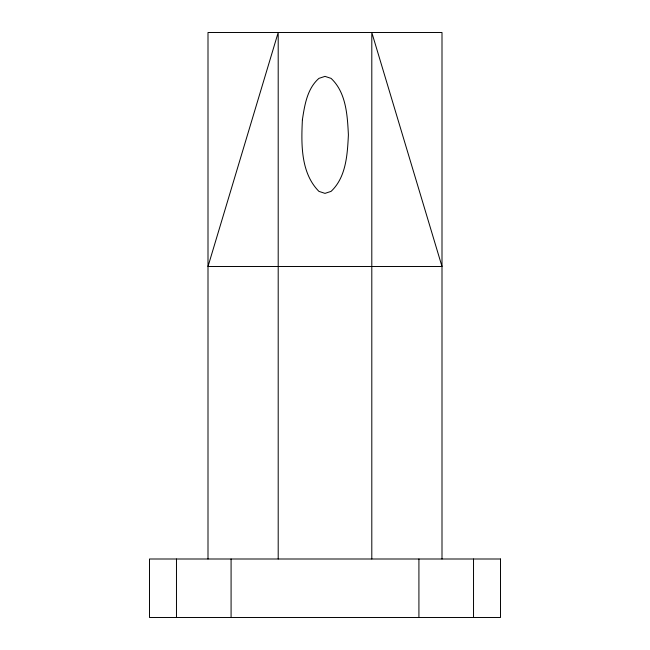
<?xml version="1.0" encoding="UTF-8"?>
<svg xmlns="http://www.w3.org/2000/svg" width="650" height="650" viewBox="0 0 650 650"><rect width="100%" height="100%" fill="white"/><g stroke="black" fill="none" stroke-linecap="round" stroke-linejoin="round"><path stroke-width="0.97" d="M473.525 559L473.525 617.5M442 559L442 32.5L208 32.5L208 559M418.917 559L418.917 617.5M371.8 559L371.8 32.5L442 266.5L208 266.5L278.2 32.5L278.2 559M231.083 559L231.083 617.5M176.475 559L176.475 617.5M302.396 119.738C301.186 143.918 300.666 173.006 318.947 191.384L325 193.375L331.053 191.384C346.231 177.182 347.401 154.359 348.4 134.875C347.401 115.391 346.231 92.568 331.053 78.366L325 76.375L318.947 78.366C307.174 88.611 304.647 105.113 302.396 119.738M500.5 559L149.5 559L149.5 617.5L500.5 617.5L500.5 559"/></g></svg>
